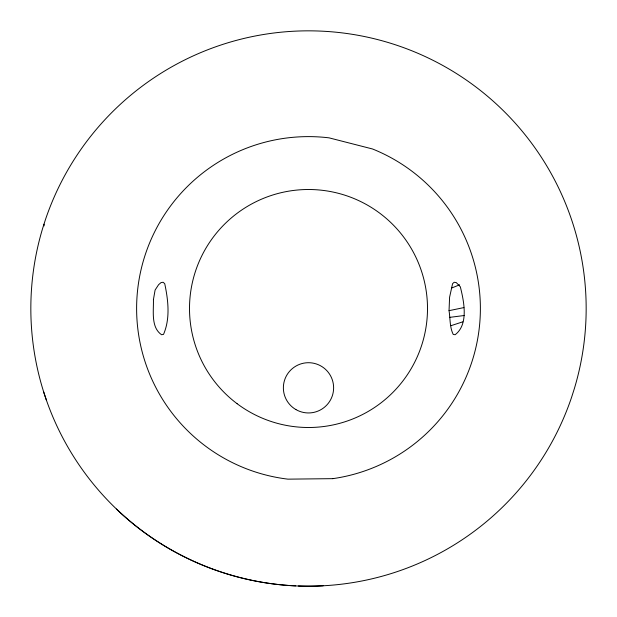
<?xml version="1.0" encoding="UTF-8"?>
<svg xmlns="http://www.w3.org/2000/svg" width="617" height="617" viewBox="0 0 617 617"><rect width="100%" height="100%" fill="white"/><g stroke="black" fill="none" stroke-linecap="round" stroke-linejoin="round"><path stroke-width="0.93" d="M449.045 310.667L449.585 297.255L452.577 283.712L454.151 282.262L456.256 282.594L460.321 286.797C463.891 301.219 468.897 324.303 455.13 334.738L453.21 334.406C449.654 327.288 450.287 318.526 449.045 310.667L463.899 307.59M295.674 585.865A277.665 277.665 0 0 1 42.635 228.413L45.28 220.099A277.665 277.665 0 0 1 392.751 43.93A277.665 277.665 0 0 1 574.365 388.587L571.72 396.901A277.665 277.665 0 0 1 298.427 585.98M451.605 288.039L459.65 284.807M451.05 325.66L462.819 321.819M449.531 317.385L464.539 315.472M323.208 585.772C247.602 590.091 170.917 561.632 116.443 509.025M43.591 391.702L46.337 399.978M44.062 224.172L44.062 225.891M153.425 299.615C153.741 311.084 150.741 327.303 161.577 334.738L163.505 334.406C170.385 318.619 168.233 300.132 164.731 283.712L163.143 282.262L161.045 282.594L158.6 284.692L155.091 290.075L153.425 299.615M332.825 478.653L287.962 479.154A171.888 171.888 0 0 1 137.846 287.962A171.888 171.888 0 0 1 329.038 137.846L372.514 148.975A171.888 171.888 0 0 1 332.825 478.653M295.936 409.588A25.12 25.12 0 0 0 333.62 387.831A25.12 25.12 0 0 0 295.936 366.074A25.12 25.12 0 0 0 295.936 409.588M237.113 403.703A118.996 118.996 0 0 0 426.648 322.722A118.996 118.996 0 0 0 261.747 199.075A118.996 118.996 0 0 0 237.113 403.703"/></g></svg>
